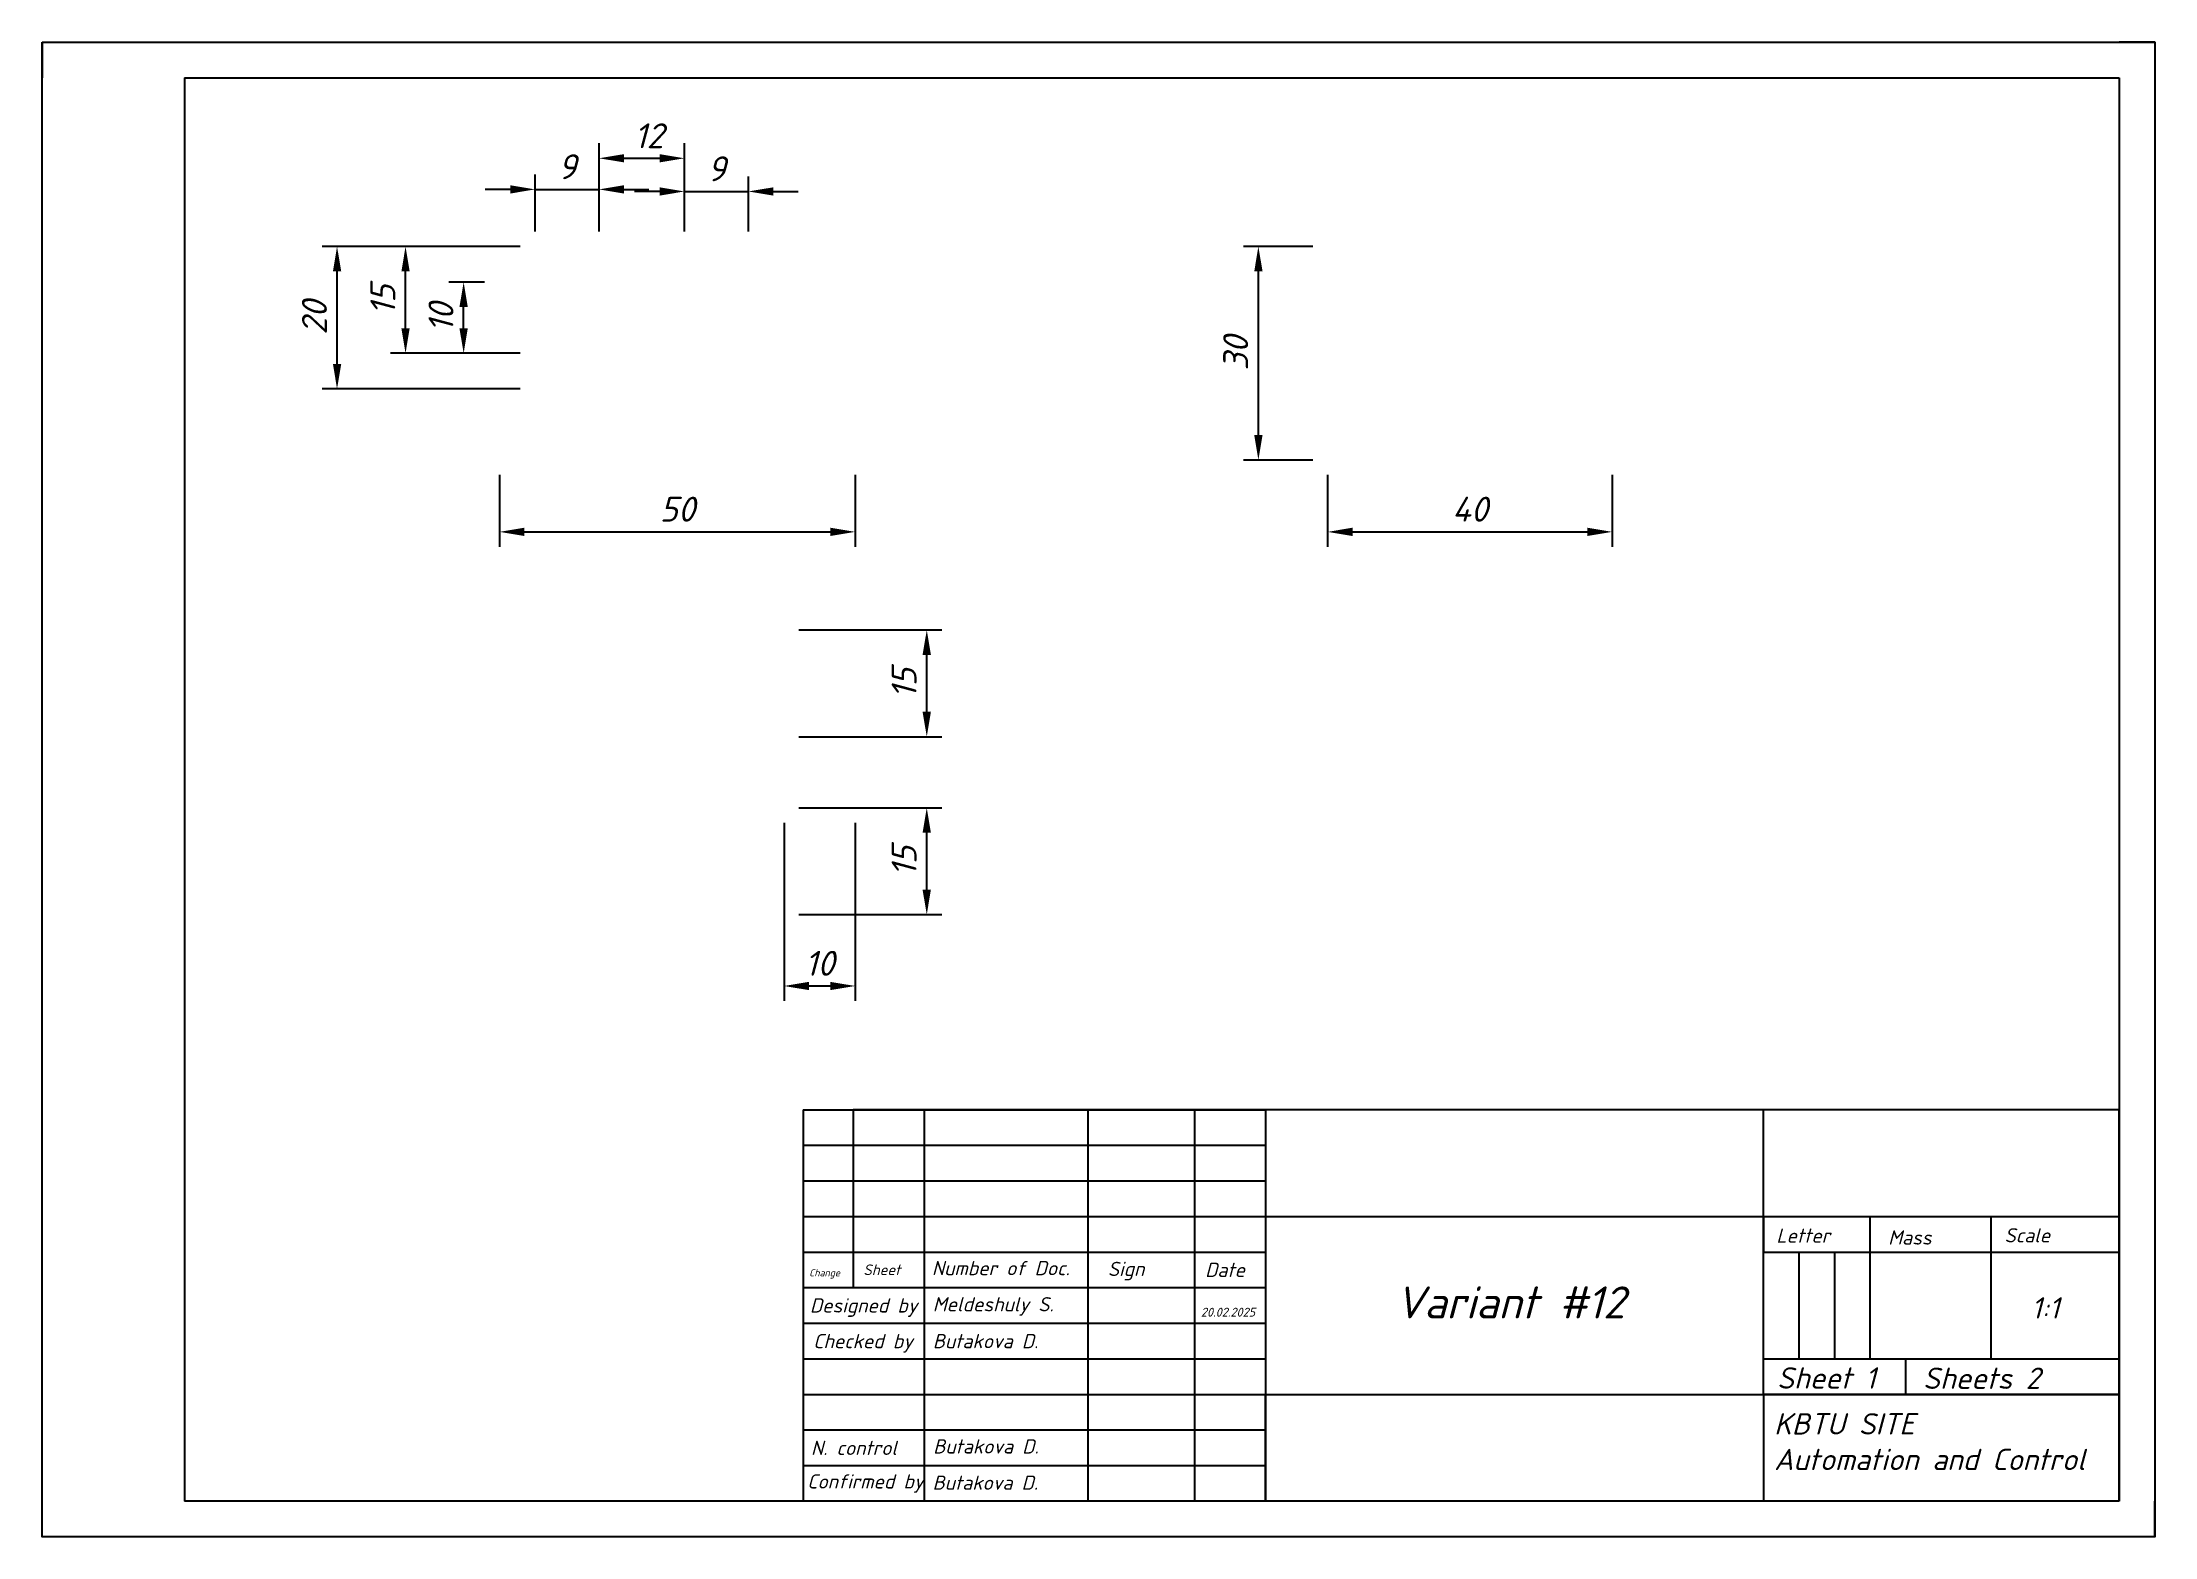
# Paper-space layout 'Sheet1' of a CAD drawing. Header units: millimetres. Extents: x 0 to 297, y -1 to 209.
import ezdxf

# ---------------------------------------------------------------- set-up
doc = ezdxf.new("R2010")
doc.units = ezdxf.units.MM
doc.header["$LTSCALE"] = 0.75
doc.layers.add('FD_Dimensions', color=7, linetype='Continuous', lineweight=18)
doc.layers.add('Model-Front', color=7, linetype='Continuous')
doc.styles.get("Standard").update_dxf_attribs({"font": 'isocpeui.ttf', "height": 3})
doc.styles.add('style1', font='isocpeui.ttf', dxfattribs={"height": 3})
doc.dimstyles.new('Dim-ISO-25', dxfattribs={"dimtxt": 3.5, "dimasz": 3.5, "dimexe": 2.1, "dimexo": 2.1, "dimgap": 1.4, "dimtad": 1, "dimzin": 12, "dimdsep": 46, "dimtxsty": 'Standard', "dimcen": 0, "dimazin": 3, "dimtp": 0.1, "dimtm": 0.1, "dimtfac": 0.714286, "dimtmove": 0, "dimatfit": 3, "dimfxl": 1, "dimtzin": 12, "dimarcsym": 0})

# ---------------------------------------------------------------- blocks, each defined once
blk = doc.blocks.new('*D446')
at = {"layer": 'Defpoints', "color": 0, "transparency": 16777216}
for p in [(64.43, 150.48), (114.43, 150.48), (114.43, 140.38)]:
    blk.add_point(p, dxfattribs=at)
at = {"layer": 'FD_Dimensions', "color": 0, "lineweight": -2, "transparency": 16777216}
for p, q in [((64.43, 148.38), (64.43, 138.28)), ((114.43, 148.38), (114.43, 138.28)), ((67.93, 140.38), (110.93, 140.38))]:
    blk.add_line(p, q, dxfattribs=at)
at = {"layer": 'FD_Dimensions', "color": 0, "transparency": 16777216}
for points in [[(67.93, 140.97), (67.93, 139.8), (64.43, 140.38)], [(110.93, 140.97), (110.93, 139.8), (114.43, 140.38)]]:
    blk.add_solid(points, dxfattribs=at)
at = {"layer": 'FD_Dimensions', "color": 0, "transparency": 16777216, "insert": (89.43, 143.57), "char_height": 3.5, "attachment_point": 5}
blk.add_mtext('50', dxfattribs=at)
blk = doc.blocks.new('*D447')
at = {"layer": 'Defpoints', "color": 0, "transparency": 16777216}
for p in [(180.86, 150.48), (220.86, 150.48), (220.86, 140.38)]:
    blk.add_point(p, dxfattribs=at)
at = {"layer": 'FD_Dimensions', "color": 0, "lineweight": -2, "transparency": 16777216}
for p, q in [((180.86, 148.38), (180.86, 138.28)), ((220.86, 148.38), (220.86, 138.28)), ((184.36, 140.38), (217.36, 140.38))]:
    blk.add_line(p, q, dxfattribs=at)
at = {"layer": 'FD_Dimensions', "color": 0, "transparency": 16777216}
for points in [[(184.36, 140.97), (184.36, 139.8), (180.86, 140.38)], [(217.36, 140.97), (217.36, 139.8), (220.86, 140.38)]]:
    blk.add_solid(points, dxfattribs=at)
at = {"layer": 'FD_Dimensions', "color": 0, "transparency": 16777216, "insert": (200.86, 143.57), "char_height": 3.5, "attachment_point": 5}
blk.add_mtext('40', dxfattribs=at)
blk = doc.blocks.new('*D448')
at = {"layer": 'Defpoints', "color": 0, "transparency": 16777216}
for p in [(171.12, 180.48), (180.86, 180.48), (180.86, 150.48)]:
    blk.add_point(p, dxfattribs=at)
at = {"layer": 'FD_Dimensions', "color": 0, "lineweight": -2, "transparency": 16777216}
for p, q in [((178.76, 180.48), (169.02, 180.48)), ((171.12, 153.98), (171.12, 176.98)), ((178.76, 150.48), (169.02, 150.48))]:
    blk.add_line(p, q, dxfattribs=at)
at = {"layer": 'FD_Dimensions', "color": 0, "transparency": 16777216}
for points in [[(170.54, 176.98), (171.71, 176.98), (171.12, 180.48)], [(170.54, 153.98), (171.71, 153.98), (171.12, 150.48)]]:
    blk.add_solid(points, dxfattribs=at)
at = {"layer": 'FD_Dimensions', "color": 0, "transparency": 16777216, "insert": (167.93, 165.48), "char_height": 3.5, "attachment_point": 5, "rotation": 90}
blk.add_mtext('30', dxfattribs=at)
blk = doc.blocks.new('*D449')
at = {"layer": 'Defpoints', "color": 0, "transparency": 16777216}
for p in [(41.59, 180.48), (69.43, 180.48), (69.43, 160.48)]:
    blk.add_point(p, dxfattribs=at)
at = {"layer": 'FD_Dimensions', "color": 0, "lineweight": -2, "transparency": 16777216}
for p, q in [((67.33, 180.48), (39.49, 180.48)), ((41.59, 163.98), (41.59, 176.98)), ((67.33, 160.48), (39.49, 160.48))]:
    blk.add_line(p, q, dxfattribs=at)
at = {"layer": 'FD_Dimensions', "color": 0, "transparency": 16777216}
for points in [[(41.01, 176.98), (42.18, 176.98), (41.59, 180.48)], [(41.01, 163.98), (42.18, 163.98), (41.59, 160.48)]]:
    blk.add_solid(points, dxfattribs=at)
at = {"layer": 'FD_Dimensions', "color": 0, "transparency": 16777216, "insert": (38.41, 170.48), "char_height": 3.5, "attachment_point": 5, "rotation": 90}
blk.add_mtext('20', dxfattribs=at)
blk = doc.blocks.new('*D450')
at = {"layer": 'Defpoints', "color": 0, "transparency": 16777216}
for p in [(51.22, 180.48), (69.43, 180.48), (69.43, 165.48)]:
    blk.add_point(p, dxfattribs=at)
at = {"layer": 'FD_Dimensions', "color": 0, "lineweight": -2, "transparency": 16777216}
for p, q in [((67.33, 180.48), (49.12, 180.48)), ((51.22, 168.98), (51.22, 176.98)), ((67.33, 165.48), (49.12, 165.48))]:
    blk.add_line(p, q, dxfattribs=at)
at = {"layer": 'FD_Dimensions', "color": 0, "transparency": 16777216}
for points in [[(50.64, 176.98), (51.8, 176.98), (51.22, 180.48)], [(50.64, 168.98), (51.8, 168.98), (51.22, 165.48)]]:
    blk.add_solid(points, dxfattribs=at)
at = {"layer": 'FD_Dimensions', "color": 0, "transparency": 16777216, "insert": (48.03, 172.98), "char_height": 3.5, "attachment_point": 5, "rotation": 90}
blk.add_mtext('15', dxfattribs=at)
blk = doc.blocks.new('*D451')
at = {"layer": 'Defpoints', "color": 0, "transparency": 16777216}
for p in [(90.43, 192.88), (78.43, 180.48), (90.43, 180.48)]:
    blk.add_point(p, dxfattribs=at)
at = {"layer": 'FD_Dimensions', "color": 0, "lineweight": -2, "transparency": 16777216}
for p, q in [((78.43, 182.58), (78.43, 194.98)), ((90.43, 182.58), (90.43, 194.98)), ((81.93, 192.88), (86.93, 192.88))]:
    blk.add_line(p, q, dxfattribs=at)
at = {"layer": 'FD_Dimensions', "color": 0, "transparency": 16777216}
for points in [[(81.93, 193.46), (81.93, 192.3), (78.43, 192.88)], [(86.93, 193.46), (86.93, 192.3), (90.43, 192.88)]]:
    blk.add_solid(points, dxfattribs=at)
at = {"layer": 'FD_Dimensions', "color": 0, "transparency": 16777216, "insert": (85.43, 196.04), "char_height": 3.5, "attachment_point": 5}
blk.add_mtext('12', dxfattribs=at)
blk = doc.blocks.new('*D452')
at = {"layer": 'Defpoints', "color": 0, "transparency": 16777216}
for p in [(59.39, 175.48), (64.43, 175.48), (64.43, 165.48)]:
    blk.add_point(p, dxfattribs=at)
at = {"layer": 'FD_Dimensions', "color": 0, "lineweight": -2, "transparency": 16777216}
for p, q in [((62.33, 175.48), (57.29, 175.48)), ((59.39, 168.98), (59.39, 171.98)), ((62.33, 165.48), (57.29, 165.48))]:
    blk.add_line(p, q, dxfattribs=at)
at = {"layer": 'FD_Dimensions', "color": 0, "transparency": 16777216}
for points in [[(58.8, 171.98), (59.97, 171.98), (59.39, 175.48)], [(58.8, 168.98), (59.97, 168.98), (59.39, 165.48)]]:
    blk.add_solid(points, dxfattribs=at)
at = {"layer": 'FD_Dimensions', "color": 0, "transparency": 16777216, "insert": (56.2, 170.48), "char_height": 3.5, "attachment_point": 5, "rotation": 90}
blk.add_mtext('10', dxfattribs=at)
blk = doc.blocks.new('*D453')
at = {"layer": 'Defpoints', "color": 0, "transparency": 16777216}
for p in [(99.43, 188.22), (90.43, 180.48), (99.43, 180.48)]:
    blk.add_point(p, dxfattribs=at)
at = {"layer": 'FD_Dimensions', "color": 0, "lineweight": -2, "transparency": 16777216}
for p, q in [((90.43, 182.58), (90.43, 190.32)), ((99.43, 182.58), (99.43, 190.32)), ((86.93, 188.22), (83.43, 188.22)), ((90.43, 188.22), (99.43, 188.22)), ((102.93, 188.22), (106.43, 188.22))]:
    blk.add_line(p, q, dxfattribs=at)
at = {"layer": 'FD_Dimensions', "color": 0, "transparency": 16777216}
for points in [[(86.93, 188.8), (86.93, 187.63), (90.43, 188.22)], [(102.93, 188.8), (102.93, 187.63), (99.43, 188.22)]]:
    blk.add_solid(points, dxfattribs=at)
at = {"layer": 'FD_Dimensions', "color": 0, "transparency": 16777216, "insert": (94.93, 191.4), "char_height": 3.5, "attachment_point": 5}
blk.add_mtext('9', dxfattribs=at)
blk = doc.blocks.new('*D454')
at = {"layer": 'Defpoints', "color": 0, "transparency": 16777216}
for p in [(78.43, 188.51), (69.43, 180.48), (78.43, 180.48)]:
    blk.add_point(p, dxfattribs=at)
at = {"layer": 'FD_Dimensions', "color": 0, "lineweight": -2, "transparency": 16777216}
for p, q in [((69.43, 182.58), (69.43, 190.61)), ((78.43, 182.58), (78.43, 190.61)), ((65.93, 188.51), (62.43, 188.51)), ((69.43, 188.51), (78.43, 188.51)), ((81.93, 188.51), (85.43, 188.51))]:
    blk.add_line(p, q, dxfattribs=at)
at = {"layer": 'FD_Dimensions', "color": 0, "transparency": 16777216}
for points in [[(65.93, 189.09), (65.93, 187.92), (69.43, 188.51)], [(81.93, 189.09), (81.93, 187.92), (78.43, 188.51)]]:
    blk.add_solid(points, dxfattribs=at)
at = {"layer": 'FD_Dimensions', "color": 0, "transparency": 16777216, "insert": (73.93, 191.69), "char_height": 3.5, "attachment_point": 5}
blk.add_mtext('9', dxfattribs=at)
blk = doc.blocks.new('*D455')
at = {"layer": 'Defpoints', "color": 0, "transparency": 16777216}
for p in [(104.43, 126.6), (124.5, 126.6), (104.43, 111.6)]:
    blk.add_point(p, dxfattribs=at)
at = {"layer": 'FD_Dimensions', "color": 0, "lineweight": -2, "transparency": 16777216}
for p, q in [((106.53, 126.6), (126.6, 126.6)), ((124.5, 115.1), (124.5, 123.1)), ((106.53, 111.6), (126.6, 111.6))]:
    blk.add_line(p, q, dxfattribs=at)
at = {"layer": 'FD_Dimensions', "color": 0, "transparency": 16777216}
for points in [[(123.91, 123.1), (125.08, 123.1), (124.5, 126.6)], [(123.91, 115.1), (125.08, 115.1), (124.5, 111.6)]]:
    blk.add_solid(points, dxfattribs=at)
at = {"layer": 'FD_Dimensions', "color": 0, "transparency": 16777216, "insert": (121.31, 119.1), "char_height": 3.5, "attachment_point": 5, "rotation": 90}
blk.add_mtext('15', dxfattribs=at)
blk = doc.blocks.new('*D456')
at = {"layer": 'Defpoints', "color": 0, "transparency": 16777216}
for p in [(104.43, 101.6), (124.5, 101.6), (104.43, 86.6)]:
    blk.add_point(p, dxfattribs=at)
at = {"layer": 'FD_Dimensions', "color": 0, "lineweight": -2, "transparency": 16777216}
for p, q in [((106.53, 101.6), (126.6, 101.6)), ((124.5, 90.1), (124.5, 98.1)), ((106.53, 86.6), (126.6, 86.6))]:
    blk.add_line(p, q, dxfattribs=at)
at = {"layer": 'FD_Dimensions', "color": 0, "transparency": 16777216}
for points in [[(123.91, 98.1), (125.08, 98.1), (124.5, 101.6)], [(123.91, 90.1), (125.08, 90.1), (124.5, 86.6)]]:
    blk.add_solid(points, dxfattribs=at)
at = {"layer": 'FD_Dimensions', "color": 0, "transparency": 16777216, "insert": (121.31, 94.1), "char_height": 3.5, "attachment_point": 5, "rotation": 90}
blk.add_mtext('15', dxfattribs=at)
blk = doc.blocks.new('*D457')
at = {"layer": 'Defpoints', "color": 0, "transparency": 16777216}
for p in [(104.43, 101.6), (114.43, 101.6), (114.43, 76.57)]:
    blk.add_point(p, dxfattribs=at)
at = {"layer": 'FD_Dimensions', "color": 0, "lineweight": -2, "transparency": 16777216}
for p, q in [((104.43, 99.5), (104.43, 74.47)), ((114.43, 99.5), (114.43, 74.47)), ((107.93, 76.57), (110.93, 76.57))]:
    blk.add_line(p, q, dxfattribs=at)
at = {"layer": 'FD_Dimensions', "color": 0, "transparency": 16777216}
for points in [[(107.93, 77.15), (107.93, 75.99), (104.43, 76.57)], [(110.93, 77.15), (110.93, 75.99), (114.43, 76.57)]]:
    blk.add_solid(points, dxfattribs=at)
at = {"layer": 'FD_Dimensions', "color": 0, "transparency": 16777216, "insert": (109.43, 79.76), "char_height": 3.5, "attachment_point": 5}
blk.add_mtext('10', dxfattribs=at)

psp = doc.layouts.new('Sheet1')

# ---------------------------------------------------------------- linework, layer by layer
at = {"layer": 'Defpoints'}
psp.add_lwpolyline([(0.144, 209.18), (297.144, 209.18), (297.144, -0.82), (0.144, -0.82)], close=True, dxfattribs=at)
at = {"layer": 'Model-Front'}
for p, q in [((0.144, 209.18), (20.144, 209.18)), ((0.144, 209.18), (0.144, 204.18)), ((297.144, 209.18), (292.144, 209.18)), ((20.144, 204.18), (20.144, 4.18)), ((20.144, 204.18), (292.144, 204.18)), ((292.144, 204.18), (292.144, 4.18)), ((107.144, 59.18), (107.144, 4.18)), ((107.144, 59.18), (107.144, 54.18)), ((107.144, 59.18), (107.144, 54.18)), ((107.144, 59.18), (114.144, 59.18)), ((292.144, 59.18), (114.144, 59.18)), ((114.144, 59.18), (172.144, 59.18)), ((114.144, 59.18), (114.144, 34.18)), ((114.144, 59.18), (124.144, 59.18)), ((124.144, 59.18), (124.144, 4.18)), ((162.144, 59.18), (147.144, 59.18)), ((147.144, 59.18), (147.144, 4.18)), ((172.144, 59.18), (162.144, 59.18)), ((162.144, 59.18), (162.144, 4.18)), ((172.144, 59.18), (172.144, 4.18)), ((172.144, 59.18), (172.144, 44.18)), ((242.144, 19.18), (242.144, 59.18)), ((292.144, 4.18), (292.144, 59.18)), ((107.144, 54.18), (172.144, 54.18)), ((107.144, 54.18), (107.144, 49.18)), ((107.144, 49.18), (172.144, 49.18)), ((107.144, 49.18), (107.144, 44.18)), ((107.144, 44.18), (172.144, 44.18)), ((107.144, 44.18), (107.144, 39.18)), ((172.144, 44.18), (292.144, 44.18)), ((242.144, 44.18), (242.144, 39.18)), ((257.144, 39.18), (257.144, 44.18)), ((274.144, 39.18), (274.144, 44.18)), ((107.144, 39.18), (172.144, 39.18)), ((107.144, 39.18), (107.144, 34.18)), ((242.144, 39.18), (292.144, 39.18)), ((247.144, 24.18), (247.144, 39.18)), ((252.144, 24.18), (252.144, 39.18)), ((257.144, 24.18), (257.144, 39.18)), ((274.144, 24.18), (274.144, 39.18)), ((107.144, 34.18), (172.144, 34.18)), ((107.144, 34.18), (107.144, 29.18)), ((107.144, 29.18), (172.144, 29.18)), ((107.144, 29.18), (107.144, 24.18)), ((107.144, 24.18), (172.144, 24.18)), ((107.144, 24.18), (107.144, 19.18)), ((242.144, 19.18), (242.144, 24.18)), ((242.144, 24.18), (292.144, 24.18)), ((242.144, 24.18), (247.144, 24.18)), ((247.144, 24.18), (252.144, 24.18)), ((252.144, 24.18), (257.144, 24.18)), ((257.144, 24.18), (274.144, 24.18)), ((262.144, 19.18), (262.144, 24.18)), ((107.144, 19.18), (172.144, 19.18)), ((107.144, 19.18), (107.144, 14.18)), ((172.144, 4.18), (172.144, 19.18)), ((172.144, 19.18), (292.144, 19.18)), ((292.144, 19.18), (242.144, 19.18)), ((242.144, 19.18), (262.144, 19.18)), ((242.144, 19.18), (242.144, 4.18)), ((107.144, 14.18), (172.144, 14.18)), ((107.144, 14.18), (107.144, 9.18)), ((107.144, 9.18), (172.144, 9.18)), ((292.144, 4.18), (20.144, 4.18)), ((297.144, -0.82), (297.144, 4.18))]:
    psp.add_line(p, q, dxfattribs=at)

# ---------------------------------------------------------------- texts
at = {"layer": 'Model-Front', "attachment_point": 1, "style": 'style1'}
for s, width, gutter_width, heights, insert, char_height in [('Letter', 11.92459, 10, [0], (243.942, 42.496), 2), ('Mass', 32.48081, 10, [0], (259.663, 42.229), 2), ('Scale', 14.33655, 10, [0], (276.017, 42.539), 2), ('Sheet', 6.34368, 7.5, [0], (115.584, 37.443), 1.5), ('Number of Doc.', 48, 10, [0], (125.214, 37.926), 2), ('Sign', 15, 10, [0], (149.954, 37.815), 2), ('Date', 7.17627, 10, [0], (163.63, 37.681), 2), ('Designed by', 17.02725, 10, [0], (108.064, 32.681), 2), ('Meldeshuly S.', 20.24223, 10, [0], (125.342, 32.849), 2), ('1:1', 14.61638, 15, [0], (279.766, 32.839), 3), ('20.02.2025', 7.248, 6.25, [0], (163.035, 31.358), 1.25), ('Checked by', 19.07118, 10, [0], (108.529, 27.667), 2), ('Butakova D.', 46.8017, 10, [0], (125.342, 27.667), 2), ('Sheet 1', 17.07648, 15, [3.002], (244.045, 22.99), 3), ('Sheets 2', 27.3113, 15, [0], (264.568, 22.952), 3), ('KBTU SITE\\PAutomation and Control', 54.2227, 15, [0], (243.619, 16.542), 3), ('N. control', 14.54707, 10, [0], (108.219, 12.666), 2), ('Butakova D.', 46.8017, 10, [0], (125.396, 12.872), 2), ('Confirmed by', 17.13578, 10, [0], (107.69, 7.953), 2), ('Butakova D.', 46.8017, 10, [0], (125.307, 7.779), 2)]:
    psp.add_mtext_dynamic_manual_height_columns(s, width=width, gutter_width=gutter_width, heights=heights, dxfattribs=dict(at, insert=insert, char_height=char_height))
at = {"layer": 'Model-Front', "insert": (107.972, 36.767), "char_height": 1, "width": 4.48286, "attachment_point": 1, "style": 'style1'}
psp.add_mtext('Change', dxfattribs=at)
at = {"layer": 'Model-Front', "insert": (190.351, 34.355), "char_height": 4.5, "attachment_point": 1, "style": 'style1'}
psp.add_mtext('Variant #12', dxfattribs=at)

# ---------------------------------------------------------------- dimensions: what is measured, and where the dimension line sits
at = {"layer": 'FD_Dimensions'}
for base, p1, p2, picture, middle in [((90.431, 192.88), (78.431, 180.481), (90.431, 180.481), '*D451', (85.431, 192.88)), ((78.431, 188.508), (69.431, 180.481), (78.431, 180.481), '*D454', (73.931, 188.508)), ((99.431, 188.216), (90.431, 180.481), (99.431, 180.481), '*D453', (94.931, 188.216))]:
    dim = psp.add_linear_dim(base=base, p1=p1, p2=p2, dimstyle='Dim-ISO-25', override={"dimlfac": -1}, dxfattribs=at)
    dim.commit()
    dim.dimension.update_dxf_attribs({"geometry": picture, "text_midpoint": middle, "dimtype": 160})
for base, p1, p2, picture, middle in [((41.593, 180.481), (69.431, 160.481), (69.431, 180.481), '*D449', (41.593, 170.481)), ((51.219, 180.481), (69.431, 165.481), (69.431, 180.481), '*D450', (51.219, 172.981)), ((59.387, 175.481), (64.431, 165.481), (64.431, 175.481), '*D452', (59.387, 170.481))]:
    dim = psp.add_linear_dim(base=base, p1=p1, p2=p2, angle=90, dimstyle='Dim-ISO-25', override={"dimlfac": -1}, dxfattribs=at)
    dim.commit()
    dim.dimension.update_dxf_attribs({"geometry": picture, "text_midpoint": middle, "dimtype": 160})
for base, p1, p2, picture, middle in [((171.123, 180.481), (180.86, 150.481), (180.86, 180.481), '*D448', (167.935, 165.481)), ((124.498, 126.603), (104.431, 111.603), (104.431, 126.603), '*D455', (121.311, 119.103)), ((124.498, 101.603), (104.431, 86.603), (104.431, 101.603), '*D456', (121.311, 94.103))]:
    dim = psp.add_linear_dim(base=base, p1=p1, p2=p2, angle=90, dimstyle='Dim-ISO-25', override={"dimlfac": -1}, dxfattribs=at)
    dim.commit()
    dim.dimension.update_dxf_attribs({"geometry": picture, "text_midpoint": middle})
for base, p1, p2, picture, middle in [((114.431, 140.382), (64.431, 150.481), (114.431, 150.481), '*D446', (89.431, 143.569)), ((220.86, 140.382), (180.86, 150.481), (220.86, 150.481), '*D447', (200.86, 143.569)), ((114.431, 76.57), (104.431, 101.603), (114.431, 101.603), '*D457', (109.431, 79.757))]:
    dim = psp.add_linear_dim(base=base, p1=p1, p2=p2, dimstyle='Dim-ISO-25', override={"dimlfac": -1}, dxfattribs=at)
    dim.commit()
    dim.dimension.update_dxf_attribs({"geometry": picture, "text_midpoint": middle})

doc.saveas('drawing.dxf')
